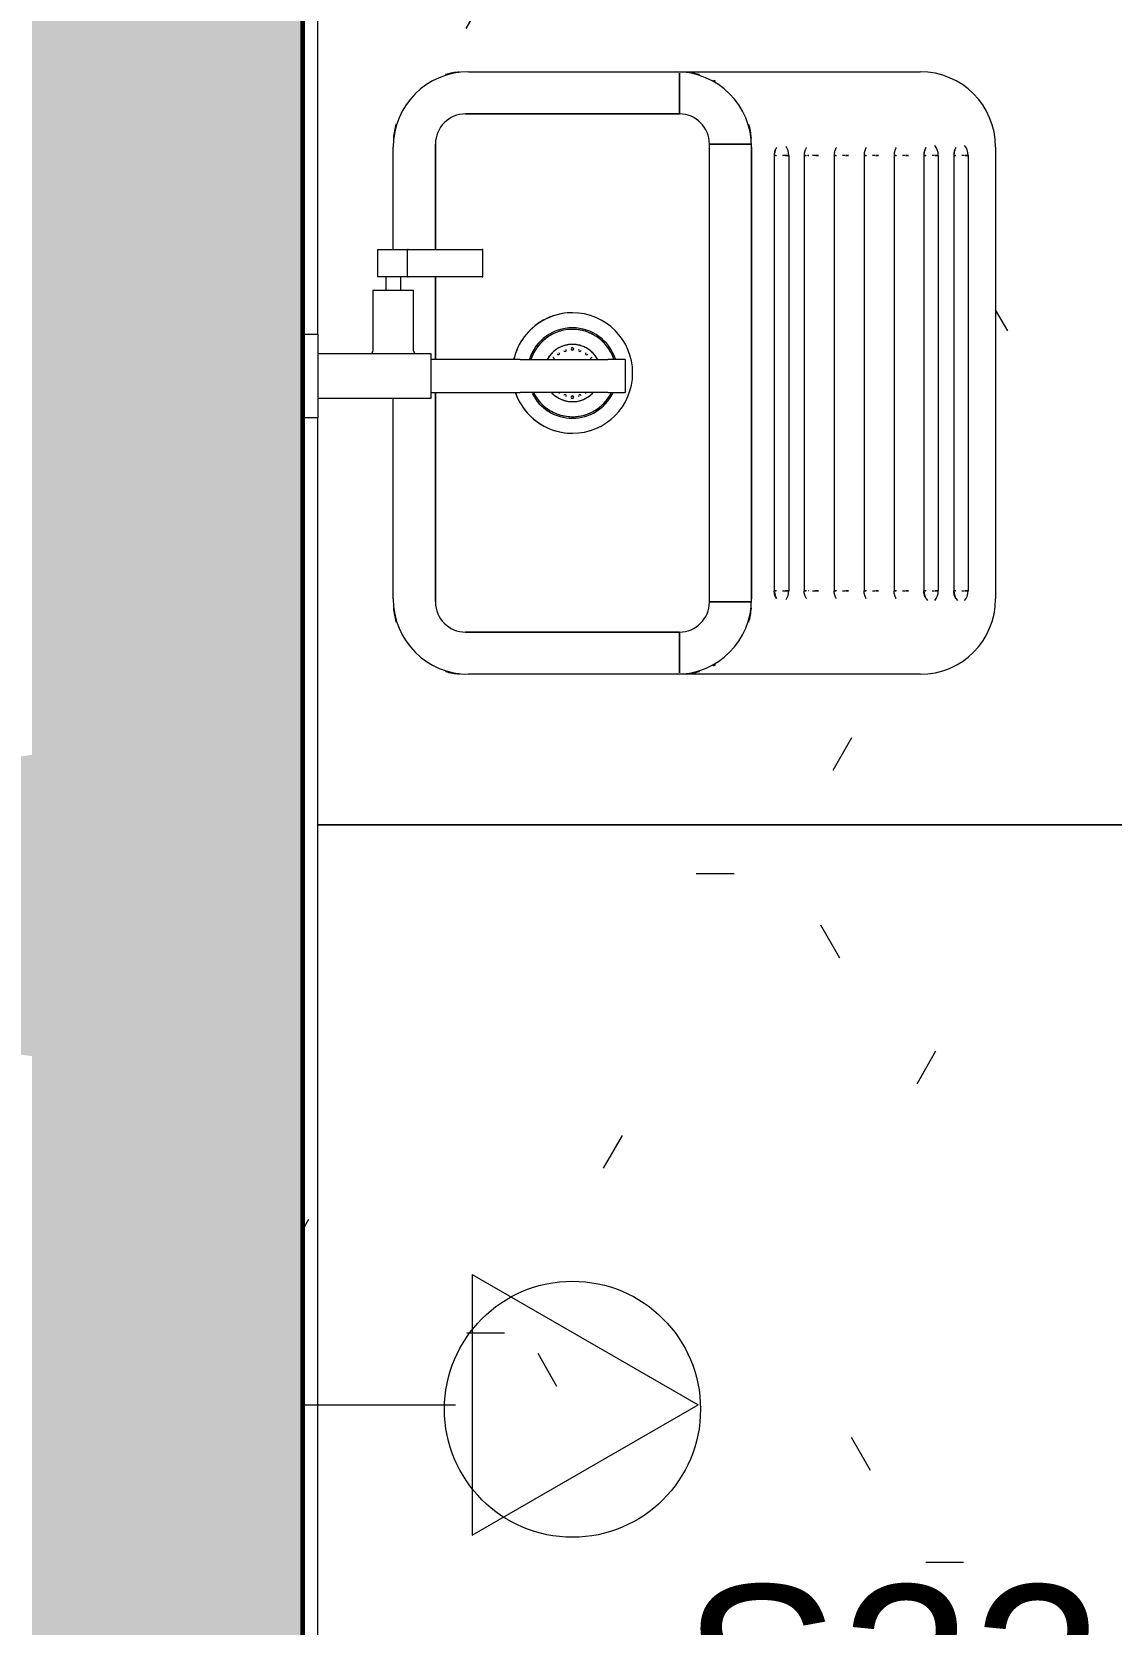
# Model space of a CAD drawing. Header units: millimetres. Extents: x -11245 to 8231, y -22520 to -3800.
# Drawn here: x -7245 to -6528, y -18790 to -17733 of the extents above; entities that cross this region are included whole.
import ezdxf

# ---------------------------------------------------------------- set-up
doc = ezdxf.new("R2010")
doc.units = ezdxf.units.MM
for name, color, linetype, lineweight in [('A-ANNO-NOTE', 131, 'Continuous', 9), ('A-DETL-GENF', 92, 'Continuous', 9), ('A-DETL-THIN', 151, 'Continuous', 9), ('A-WALL', 113, 'Continuous', 25), ('A-WALL-PATT', 111, 'Continuous', 25), ('G-ANNO-TEXT', 231, 'Continuous', 9), ('I-FURN', 30, 'Continuous', 9), ('P-SANR-FIXT', 6, 'Continuous', 9)]:
    doc.layers.add(name, color=color, linetype=linetype, lineweight=lineweight)
doc.styles.add('Arial_1', font='arial.ttf', dxfattribs={"height": 112.5})
pattern_1 = [(0, (7064.62, 16759.65), (609.6, 152.4), [25.146, -432.054, 25.146, -432.054, -2438.4]), (0, (7064.62, 16759.65), (609.6, 152.4), [-914.4, 25.146, -889.254, 25.146, -432.054, -1066.8]), (0, (7064.62, 16759.65), (609.6, 152.4), [-2286, 25.146, -279.654, 25.146, -736.854]), (120, (7293.22, 16835.85), (-436.7823, 451.7291), [25.146, -432.054, 25.146, -432.054, -2438.4]), (120, (7293.22, 16835.85), (-436.7823, 451.7291), [-914.4, 25.146, -889.254, 25.146, -432.054, -1066.8]), (120, (7293.22, 16835.85), (-436.7823, 451.7291), [-2286, 25.146, -279.654, 25.146, -736.854]), (240, (7369.42, 17140.65), (-172.8177, -604.1291), [25.146, -432.054, 25.146, -2870.454]), (240, (7369.42, 17140.65), (-172.8177, -604.1291), [-482.346, -432.054, 25.146, -889.254, -1524]), (240, (7369.42, 17140.65), (-172.8177, -604.1291), [-1828.8, 25.146, -432.054, 25.146, -1041.654]), (240, (7369.42, 17140.65), (-172.8177, -604.1291), [-2311.146, -279.654, 25.146, -736.854])]

# ---------------------------------------------------------------- blocks, each defined once
blk = doc.blocks.new('BANCADA LAVANDERIA - BANCADA LAVANDERIA-4419173-PONTOS ELÉTRICOS TÉRREO')
at = {"layer": 'I-FURN'}
h = blk.add_hatch(dxfattribs=at)
h.set_pattern_fill('FP_14', color=256, style=0, pattern_type=2)
h.set_pattern_definition(pattern_1)
h.paths.add_polyline_path([(0, -2380), (10, -2380), (10, -1229.5), (0, -1229.5), (0, -2248.8)])
h.paths.add_polyline_path([(10, -1174.5), (10, -726.9), (0, -726.9), (0, -1174.5), (5.1, -1174.5)])
h.paths.add_polyline_path([(10, -671.9), (10, -400), (0, -400), (0, -671.9), (7.2, -671.9)])
h = blk.add_hatch(dxfattribs=at)
h.set_pattern_fill('FP_15', color=256, style=0, pattern_type=2)
h.set_pattern_definition(pattern_1)
h.paths.add_polyline_path([(424, -1500), (550, -1500), (550, -400), (118.9, -400), (118.9, -428.5), (112.5, -428.5), (112.5, -431), (118.9, -431), (118.9, -437), (84.9, -437), (84.9, -431), (91.3, -431), (91.3, -428.5), (69.1, -427.7), (69.1, -400), (10, -400), (10, -684.4), (60, -683.8), (60, -682.9), (46.4, -682.9), (46.4, -642.4), (55.2, -642.4), (55.2, -633.4), (49.6, -633.4), (50.2, -615.4), (60, -615.4), (60, -550), (61.7, -537.1), (66.7, -525), (74.6, -514.6), (85, -506.7), (97.1, -501.7), (110, -500), (410, -500), (424, -502.1), (435, -506.7), (445.4, -514.6), (453.3, -525), (458.3, -537.1), (460, -550), (460, -850), (458.3, -862.9), (453.3, -875), (445.4, -885.4), (435, -893.3), (422.9, -898.3), (410, -900), (110, -900), (97.1, -898.3), (85, -893.3), (74.6, -885.4), (66.7, -875), (61.7, -862.9), (60, -850), (60, -714.4), (10, -714.4), (10, -1187), (60, -1186.4), (60, -1185.5), (46.4, -1185.5), (46.4, -1145), (55.2, -1145), (54.9, -1136), (49.6, -1136), (50.4, -1118), (60, -1118), (60, -1050), (61.7, -1037.1), (66.7, -1025), (74.6, -1014.6), (85, -1006.7), (97.1, -1001.7), (110, -1000), (410, -1000), (424, -1002.1), (435, -1006.7), (446.1, -1015.7), (453.3, -1025), (458.3, -1037.1), (460, -1050), (460, -1350), (458.3, -1362.9), (453.3, -1375), (445.4, -1385.4), (435, -1393.3), (422.9, -1398.3), (410, -1400), (110, -1400), (97.1, -1398.3), (85, -1393.3), (74.6, -1385.4), (66.7, -1375), (61.7, -1362.9), (60, -1350), (60, -1217), (10, -1217), (10, -1500), (247.5, -1500)])
h.paths.add_polyline_path([(1770, -900), (1920, -900), (1920, -650), (1907.5, -650), (1920, -642.8), (1920, -400), (1770, -400), (1770, -541.4)])
h = blk.add_hatch(dxfattribs=at)
h.set_pattern_fill('FP_14', color=256, style=0, pattern_type=2)
h.set_pattern_definition(pattern_1)
h.paths.add_polyline_path([(10, -2380), (60, -2380), (60, -2370), (550, -2370), (550, -1500), (10, -1500), (10, -2370)])
h.paths.add_polyline_path([(112.5, -2271.6), (112.5, -2097.5), (261.7, -2183.6), (262.5, -2097.9), (412.4, -2185.1), (262.5, -2271.6), (261.7, -2185.5), (152, -2248.8)])
at = {"layer": 'I-FURN', "color": 254}
for p, q in [((10, -1174.5), (10, -726.9)), ((110, -1000), (410, -1000)), ((250, -1001), (250, -1028)), ((250, -1028), (108, -1028)), ((108, -1028), (250, -1028)), ((60, -1118), (60, -1050)), ((88, -1048), (88, -1118)), ((88, -1118), (88, -1048)), ((270, -1352), (270, -1048)), ((297.7, -1048), (270, -1048)), ((270, -1048), (297.7, -1048)), ((270, -1352), (270, -1048)), ((298, -1350), (298, -1050)), ((298, -1050), (298, -1350)), ((314.1, -1055.5), (313, -1055.5)), ((313, -1055.5), (313, -1344.5)), ((313, -1055.5), (314.5, -1055.5)), ((320.2, -1055.5), (318.5, -1055.5)), ((322.6, -1055.5), (320.5, -1055.5)), ((320.5, -1055.5), (322.6, -1055.5)), ((322.6, -1055.5), (322.6, -1344.5)), ((334, -1055.5), (332.9, -1055.5)), ((332.9, -1055.5), (332.9, -1344.5)), ((332.9, -1055.5), (334.5, -1055.5)), ((335.7, -1055.5), (335.2, -1055.5)), ((335.7, -1055.5), (336, -1055.5)), ((340.1, -1055.5), (338.5, -1055.5)), ((342.5, -1055.5), (340.4, -1055.5)), ((340.4, -1055.5), (342.5, -1055.5)), ((353.9, -1055.5), (352.8, -1055.5)), ((352.8, -1055.5), (352.8, -1344.5)), ((352.8, -1055.5), (354.3, -1055.5)), ((360, -1055.5), (358.3, -1055.5)), ((362.4, -1055.5), (360.3, -1055.5)), ((360.3, -1055.5), (362.4, -1055.5)), ((373.8, -1055.5), (372.7, -1055.5)), ((372.7, -1055.5), (372.7, -1344.5)), ((372.7, -1055.5), (374.2, -1055.5)), ((379.9, -1055.5), (378.2, -1055.5)), ((382.3, -1055.5), (380.2, -1055.5)), ((380.2, -1055.5), (382.3, -1055.5)), ((393.7, -1055.5), (392.6, -1055.5)), ((392.6, -1055.5), (392.6, -1344.5)), ((392.6, -1055.5), (394.1, -1055.5)), ((399.8, -1055.5), (398.1, -1055.5)), ((402.2, -1055.5), (400.1, -1055.5)), ((400.1, -1055.5), (402.2, -1055.5)), ((413.4, -1055.5), (412.3, -1055.5)), ((412.3, -1055.5), (412.3, -1344.5)), ((412.3, -1055.5), (413.9, -1055.5)), ((419.5, -1055.5), (417.9, -1055.5)), ((421.9, -1055.5), (419.8, -1055.5)), ((419.8, -1055.5), (421.9, -1055.5)), ((421.9, -1055.5), (421.9, -1344.5)), ((433.3, -1055.5), (432.2, -1055.5)), ((432.2, -1055.5), (432.2, -1344.5)), ((432.2, -1055.5), (433.7, -1055.5)), ((439.4, -1055.5), (437.7, -1055.5)), ((441.8, -1055.5), (439.7, -1055.5)), ((439.7, -1055.5), (441.8, -1055.5)), ((441.8, -1055.5), (441.8, -1344.5)), ((460, -1050), (460, -1350)), ((88, -1136), (88, -1191)), ((88, -1191), (88, -1136)), ((88, -1213), (88, -1352)), ((88, -1352), (88, -1213)), ((60, -1350), (60, -1217)), ((10, -2380), (10, -1229.5)), ((270, -1352), (297.7, -1352)), ((297.7, -1352), (270, -1352)), ((313, -1344.5), (314.1, -1344.5)), ((314.5, -1344.5), (313, -1344.5)), ((318.5, -1344.5), (320.2, -1344.5)), ((320.5, -1344.5), (322.6, -1344.5)), ((322.6, -1344.5), (320.5, -1344.5)), ((332.9, -1344.5), (334, -1344.5)), ((334.5, -1344.5), (332.9, -1344.5)), ((336, -1344.5), (335.7, -1344.5)), ((338.5, -1344.5), (340.1, -1344.5)), ((340.4, -1344.5), (342.5, -1344.5)), ((342.5, -1344.5), (340.4, -1344.5)), ((352.8, -1344.5), (353.9, -1344.5)), ((354.3, -1344.5), (352.8, -1344.5)), ((358.3, -1344.5), (360, -1344.5)), ((360.3, -1344.5), (362.4, -1344.5)), ((362.4, -1344.5), (360.3, -1344.5)), ((372.7, -1344.5), (373.8, -1344.5)), ((374.2, -1344.5), (372.7, -1344.5)), ((378.2, -1344.5), (379.9, -1344.5)), ((380.2, -1344.5), (382.3, -1344.5)), ((382.3, -1344.5), (380.2, -1344.5)), ((392.6, -1344.5), (393.7, -1344.5)), ((394.1, -1344.5), (392.6, -1344.5)), ((398.1, -1344.5), (399.8, -1344.5)), ((400.1, -1344.5), (402.2, -1344.5)), ((402.2, -1344.5), (400.1, -1344.5)), ((412.3, -1344.5), (413.4, -1344.5)), ((413.9, -1344.5), (412.3, -1344.5)), ((417.9, -1344.5), (419.5, -1344.5)), ((419.8, -1344.5), (421.9, -1344.5)), ((421.9, -1344.5), (419.8, -1344.5)), ((432.2, -1344.5), (433.3, -1344.5)), ((433.7, -1344.5), (432.2, -1344.5)), ((437.7, -1344.5), (439.4, -1344.5)), ((439.7, -1344.5), (441.8, -1344.5)), ((441.8, -1344.5), (439.7, -1344.5)), ((108, -1372), (250, -1372)), ((250, -1372), (108, -1372)), ((250, -1372), (250, -1399)), ((410, -1400), (110, -1400)), ((550, -1500), (10, -1500)), ((10, -1500), (550, -1500))]:
    blk.add_line(p, q, dxfattribs=at)
at = {"layer": 'I-FURN', "color": 254, "flags": 128}
for points in [[(250, -1028), (250, -1020.8), (250, -1014), (250, -1008.2), (250, -1003.8), (250, -1001)], [(314.4, -1050.3), (314.3, -1050.6), (314.1, -1050.9), (314, -1051.2), (313.8, -1051.5), (313.7, -1051.8), (313.6, -1052.1), (313.5, -1052.3), (313.4, -1052.6), (313.3, -1052.9), (313.3, -1053.1), (313.2, -1053.4), (313.2, -1053.7), (313.1, -1053.9), (313.1, -1054.2), (313, -1054.5), (313, -1054.7), (313, -1055), (313, -1055.2), (313, -1055.5), (313, -1055.5)], [(334.4, -1050.3), (334.2, -1050.6), (334, -1050.9), (333.9, -1051.2), (333.8, -1051.5), (333.6, -1051.8), (333.5, -1052.1), (333.4, -1052.3), (333.3, -1052.6), (333.3, -1052.9), (333.2, -1053.1), (333.1, -1053.4), (333.1, -1053.7), (333, -1053.9), (333, -1054.2), (333, -1054.5), (332.9, -1054.7), (332.9, -1055), (332.9, -1055.2), (332.9, -1055.5), (332.9, -1055.5)], [(354.2, -1050.3), (354.1, -1050.6), (353.9, -1050.9), (353.8, -1051.2), (353.6, -1051.5), (353.5, -1051.8), (353.4, -1052.1), (353.3, -1052.3), (353.2, -1052.6), (353.1, -1052.9), (353.1, -1053.1), (353, -1053.4), (353, -1053.7), (352.9, -1053.9), (352.9, -1054.2), (352.8, -1054.5), (352.8, -1054.7), (352.8, -1055), (352.8, -1055.2), (352.8, -1055.5), (352.8, -1055.5)], [(374.1, -1050.3), (373.9, -1050.6), (373.8, -1050.9), (373.6, -1051.2), (373.5, -1051.5), (373.4, -1051.8), (373.3, -1052.1), (373.2, -1052.3), (373.1, -1052.6), (373, -1052.9), (372.9, -1053.1), (372.9, -1053.4), (372.8, -1053.7), (372.8, -1053.9), (372.8, -1054.2), (372.7, -1054.5), (372.7, -1054.7), (372.7, -1055), (372.7, -1055.2), (372.7, -1055.5), (372.7, -1055.5)], [(394, -1050.3), (393.8, -1050.6), (393.7, -1050.9), (393.5, -1051.2), (393.4, -1051.5), (393.3, -1051.8), (393.2, -1052.1), (393.1, -1052.3), (393, -1052.6), (392.9, -1052.9), (392.8, -1053.1), (392.8, -1053.4), (392.7, -1053.7), (392.7, -1053.9), (392.7, -1054.2), (392.6, -1054.5), (392.6, -1054.7), (392.6, -1055), (392.6, -1055.2), (392.6, -1055.5), (392.6, -1055.5)], [(413.8, -1050.3), (413.6, -1050.6), (413.4, -1050.9), (413.3, -1051.2), (413.1, -1051.5), (413, -1051.8), (412.9, -1052.1), (412.8, -1052.3), (412.7, -1052.6), (412.7, -1052.9), (412.6, -1053.1), (412.5, -1053.4), (412.5, -1053.7), (412.4, -1053.9), (412.4, -1054.2), (412.4, -1054.5), (412.3, -1054.7), (412.3, -1055), (412.3, -1055.2), (412.3, -1055.5), (412.3, -1055.5)], [(433.6, -1050.3), (433.5, -1050.6), (433.3, -1050.9), (433.2, -1051.2), (433, -1051.5), (432.9, -1051.8), (432.8, -1052.1), (432.7, -1052.3), (432.6, -1052.6), (432.5, -1052.9), (432.5, -1053.1), (432.4, -1053.4), (432.4, -1053.7), (432.3, -1053.9), (432.3, -1054.2), (432.2, -1054.5), (432.2, -1054.7), (432.2, -1055), (432.2, -1055.2), (432.2, -1055.5), (432.2, -1055.5)], [(179, -1171), (177.8, -1171), (176.7, -1171.1), (175.5, -1171.2), (174.4, -1171.4), (173.2, -1171.6), (172.1, -1171.8), (171, -1172.1), (169.9, -1172.5), (168.8, -1172.9), (167.7, -1173.3), (166.6, -1173.8), (165.6, -1174.3), (164.6, -1174.8), (163.6, -1175.4), (162.6, -1176.1), (161.7, -1176.7), (160.8, -1177.5), (159.9, -1178.2), (159, -1179), (158.2, -1179.8), (157.4, -1180.6), (156.6, -1181.5), (155.9, -1182.4)], [(201.7, -1182), (201, -1181.1), (200.2, -1180.2), (199.4, -1179.4), (198.6, -1178.6), (197.7, -1177.8), (196.8, -1177.1), (195.9, -1176.4), (194.9, -1175.8), (193.9, -1175.2), (192.9, -1174.6), (191.9, -1174), (190.9, -1173.5), (189.8, -1173.1), (188.7, -1172.7), (187.6, -1172.3), (186.5, -1172), (185.4, -1171.7), (184.2, -1171.5), (183.1, -1171.3), (181.9, -1171.1), (180.8, -1171.1), (179.6, -1171), (179, -1171)], [(155.2, -1183.4), (154.6, -1184.3), (154, -1185.3), (153.4, -1186.3), (152.9, -1187.4), (152.4, -1188.4), (152, -1189.5), (151.6, -1190.6)], [(179, -1181), (178.2, -1181), (177.5, -1181.1), (176.7, -1181.1), (176, -1181.2), (175.2, -1181.4), (174.5, -1181.5), (173.7, -1181.7), (173, -1182), (172.3, -1182.2), (171.6, -1182.5), (170.9, -1182.8), (170.2, -1183.1), (169.6, -1183.5), (168.9, -1183.9), (168.3, -1184.3), (167.7, -1184.8), (167.1, -1185.2), (166.5, -1185.7), (165.9, -1186.2), (165.4, -1186.8), (164.9, -1187.3), (164.4, -1187.9), (163.9, -1188.5), (163.4, -1189.1), (163, -1189.7), (162.6, -1190.4), (162.2, -1191)], [(195.6, -1190.7), (195.2, -1190.1), (194.8, -1189.4), (194.4, -1188.8), (193.9, -1188.2), (193.4, -1187.6), (192.9, -1187.1), (192.4, -1186.5), (191.8, -1186), (191.3, -1185.5), (190.7, -1185), (190.1, -1184.6), (189.4, -1184.1), (188.8, -1183.7), (188.1, -1183.3), (187.5, -1183), (186.8, -1182.7), (186.1, -1182.4), (185.4, -1182.1), (184.6, -1181.9), (183.9, -1181.6), (183.2, -1181.5), (182.4, -1181.3), (181.7, -1181.2), (180.9, -1181.1), (180.2, -1181), (179.4, -1181), (179, -1181)], [(206.6, -1191), (206.2, -1190.1), (205.8, -1189), (205.4, -1187.9), (204.9, -1186.9), (204.3, -1185.9), (203.7, -1184.9), (203.1, -1183.9), (202.4, -1182.9)], [(153.1, -1213.1), (153.7, -1214.1), (154.3, -1215.1), (154.9, -1216.1), (155.6, -1217.1)], [(165.1, -1212.9), (165.6, -1213.5), (166.2, -1214), (166.7, -1214.5), (167.3, -1215), (167.9, -1215.4), (168.6, -1215.9), (169.2, -1216.3), (169.9, -1216.7), (170.5, -1217), (171.2, -1217.3), (171.9, -1217.6), (172.6, -1217.9), (173.4, -1218.1), (174.1, -1218.4), (174.8, -1218.5), (175.6, -1218.7), (176.3, -1218.8), (177.1, -1218.9), (177.8, -1219), (178.6, -1219), (179, -1219)], [(179, -1219), (179.8, -1219), (180.5, -1218.9), (181.3, -1218.9), (182, -1218.8), (182.8, -1218.6), (183.5, -1218.5), (184.3, -1218.3), (185, -1218), (185.7, -1217.8), (186.4, -1217.5), (187.1, -1217.2), (187.8, -1216.9), (188.4, -1216.5), (189.1, -1216.1), (189.7, -1215.7), (190.3, -1215.2), (190.9, -1214.8), (191.5, -1214.3), (192.1, -1213.8), (192.6, -1213.2)], [(202.8, -1216.6), (203.4, -1215.7), (204, -1214.7), (204.6, -1213.7)], [(156.3, -1218), (157, -1218.9), (157.8, -1219.8), (158.6, -1220.6), (159.4, -1221.4), (160.3, -1222.2), (161.2, -1222.9), (162.1, -1223.6), (163.1, -1224.2), (164.1, -1224.8), (165.1, -1225.4), (166.1, -1226), (167.1, -1226.5), (168.2, -1226.9), (169.3, -1227.3), (170.4, -1227.7), (171.5, -1228), (172.6, -1228.3), (173.8, -1228.5), (174.9, -1228.7), (176.1, -1228.9), (177.2, -1228.9), (178.4, -1229), (179, -1229)], [(179, -1229), (180.2, -1229), (181.3, -1228.9), (182.5, -1228.8), (183.6, -1228.6), (184.8, -1228.4), (185.9, -1228.2), (187, -1227.9), (188.1, -1227.5), (189.2, -1227.1), (190.3, -1226.7), (191.4, -1226.2), (192.4, -1225.7), (193.4, -1225.2), (194.4, -1224.6), (195.4, -1223.9), (196.3, -1223.3), (197.2, -1222.5), (198.1, -1221.8), (199, -1221), (199.8, -1220.2), (200.6, -1219.4), (201.4, -1218.5), (202.1, -1217.6)], [(314.4, -1349.7), (314.3, -1349.4), (314.1, -1349.1), (314, -1348.8), (313.8, -1348.5), (313.7, -1348.2), (313.6, -1347.9), (313.5, -1347.7), (313.4, -1347.4), (313.3, -1347.1), (313.3, -1346.9), (313.2, -1346.6), (313.2, -1346.3), (313.1, -1346.1), (313.1, -1345.8), (313, -1345.5), (313, -1345.3), (313, -1345), (313, -1344.8), (313, -1344.5), (313, -1344.5)], [(334.4, -1349.7), (334.2, -1349.4), (334, -1349.1), (333.9, -1348.8), (333.8, -1348.5), (333.6, -1348.2), (333.5, -1347.9), (333.4, -1347.7), (333.3, -1347.4), (333.3, -1347.1), (333.2, -1346.9), (333.1, -1346.6), (333.1, -1346.3), (333, -1346.1), (333, -1345.8), (333, -1345.5), (332.9, -1345.3), (332.9, -1345), (332.9, -1344.8), (332.9, -1344.5), (332.9, -1344.5)], [(354.2, -1349.7), (354.1, -1349.4), (353.9, -1349.1), (353.8, -1348.8), (353.6, -1348.5), (353.5, -1348.2), (353.4, -1347.9), (353.3, -1347.7), (353.2, -1347.4), (353.1, -1347.1), (353.1, -1346.9), (353, -1346.6), (353, -1346.3), (352.9, -1346.1), (352.9, -1345.8), (352.8, -1345.5), (352.8, -1345.3), (352.8, -1345), (352.8, -1344.8), (352.8, -1344.5), (352.8, -1344.5)], [(374.1, -1349.7), (373.9, -1349.4), (373.8, -1349.1), (373.6, -1348.8), (373.5, -1348.5), (373.4, -1348.2), (373.3, -1347.9), (373.2, -1347.7), (373.1, -1347.4), (373, -1347.1), (372.9, -1346.9), (372.9, -1346.6), (372.8, -1346.3), (372.8, -1346.1), (372.8, -1345.8), (372.7, -1345.5), (372.7, -1345.3), (372.7, -1345), (372.7, -1344.8), (372.7, -1344.5), (372.7, -1344.5)], [(394, -1349.7), (393.8, -1349.4), (393.7, -1349.1), (393.5, -1348.8), (393.4, -1348.5), (393.3, -1348.2), (393.2, -1347.9), (393.1, -1347.7), (393, -1347.4), (392.9, -1347.1), (392.8, -1346.9), (392.8, -1346.6), (392.7, -1346.3), (392.7, -1346.1), (392.7, -1345.8), (392.6, -1345.5), (392.6, -1345.3), (392.6, -1345), (392.6, -1344.8), (392.6, -1344.5), (392.6, -1344.5)], [(413.8, -1349.7), (413.6, -1349.4), (413.4, -1349.1), (413.3, -1348.8), (413.1, -1348.5), (413, -1348.2), (412.9, -1347.9), (412.8, -1347.7), (412.7, -1347.4), (412.7, -1347.1), (412.6, -1346.9), (412.5, -1346.6), (412.5, -1346.3), (412.4, -1346.1), (412.4, -1345.8), (412.4, -1345.5), (412.3, -1345.3), (412.3, -1345), (412.3, -1344.8), (412.3, -1344.5), (412.3, -1344.5)], [(433.6, -1349.7), (433.5, -1349.4), (433.3, -1349.1), (433.2, -1348.8), (433, -1348.5), (432.9, -1348.2), (432.8, -1347.9), (432.7, -1347.7), (432.6, -1347.4), (432.5, -1347.1), (432.5, -1346.9), (432.4, -1346.6), (432.4, -1346.3), (432.3, -1346.1), (432.3, -1345.8), (432.2, -1345.5), (432.2, -1345.3), (432.2, -1345), (432.2, -1344.8), (432.2, -1344.5), (432.2, -1344.5)], [(250, -1399), (250, -1396.2), (250, -1391.8), (250, -1386), (250, -1379.2), (250, -1372)]]:
    blk.add_lwpolyline(points, dxfattribs=at)
at = {"layer": 'I-FURN', "color": 254}
for centre, radius, start, end in [((110, -1050), 50, 90, 180), ((108, -1048), 48, 94.7952, 106.0902), ((248, -1050), 50, 360, 90), ((250, -1048), 48, 73.9098, 85.2048), ((410, -1050), 50, 360, 90), ((250, -1048), 48, 60.0869, 61.5021), ((108, -1048), 48, 163.9098, 175.2048), ((108, -1048), 20, 90, 180), ((250, -1048), 20, 360, 90), ((250, -1048), 48, 4.7952, 16.0902), ((179, -1200), 40, 90, 166.914), ((179, -1200), 40, 90, 119.6811), ((179, -1200), 40, 270, 90), ((179, -1200), 40, 270, 90), ((179, -1200), 40, 120, 166.4523), ((179, -1200), 30, 90, 162), ((179, -1200), 29, 90, 161.8255), ((179, -1200), 30, 18, 90), ((179, -1200), 29, 18.1745, 90), ((179, -1200), 19, 90, 149.7485), ((179, -1184), 0.84, 90, 270), ((179, -1200), 19, 30.2515, 90), ((179, -1184), 0.84, 270, 90), ((166.1, -1190.6), 0.84, 90, 105), ((166.1, -1190.6), 0.84, 345, 90), ((169.6, -1187.1), 0.84, 180, 270), ((169.6, -1187.1), 0.84, 270, 45), ((174.1, -1184.8), 0.84, 195, 270), ((174.1, -1184.8), 0.84, 270, 30), ((183.9, -1184.8), 0.84, 150, 270), ((183.9, -1184.8), 0.84, 270, 345), ((188.4, -1187.1), 0.84, 135, 270), ((188.4, -1187.1), 0.84, 270, 345), ((191.9, -1190.6), 0.84, 90, 195), ((191.9, -1190.6), 0.84, 75, 90), ((179, -1200), 40, 199.0667, 270), ((179, -1200), 40, 199.4523, 240), ((179, -1200), 30, 206.8745, 270), ((179, -1200), 29, 207.9478, 270), ((179, -1200), 19, 225, 270), ((169.6, -1212.9), 0.84, 315, 0), ((174.1, -1215.2), 0.84, 90, 165), ((174.1, -1215.2), 0.84, 330, 90), ((179, -1216), 0.84, 90, 270), ((179, -1200), 19, 270, 315), ((179, -1200), 29, 270, 332.0522), ((179, -1200), 30, 270, 333.1255), ((179, -1216), 0.84, 270, 90), ((183.9, -1215.2), 0.84, 90, 210), ((183.9, -1215.2), 0.84, 15, 90), ((188.4, -1212.9), 0.84, 180, 225), ((179, -1200), 40, 240.3189, 270), ((110, -1350), 50, 180, 270), ((108, -1352), 20, 180, 270), ((248, -1350), 50, 270, 360), ((250, -1352), 20, 270, 0), ((410, -1350), 50, 270, 360), ((108, -1352), 48, 184.7952, 196.0902), ((250, -1352), 48, 343.9098, 355.2048), ((250, -1352), 48, 298.1024, 299.9131), ((108, -1352), 48, 253.9098, 265.2048), ((250, -1352), 48, 274.7952, 286.0902)]:
    blk.add_arc(centre, radius, start, end, dxfattribs=at)
for centre, start_param, end_param in [((317.9, -1055.5), 0.806065, 1.409974), ((317.9, -1055.5), 4.712389, 5.599135), ((417.2, -1055.5), 0.806065, 1.409974), ((417.2, -1055.5), 4.712389, 5.759587), ((437.1, -1055.5), 0.806065, 1.409974), ((437.1, -1055.5), 4.712389, 5.759587), ((317.9, -1344.5), 1.706509, 2.335527), ((317.9, -1344.5), 3.825643, 4.712389), ((417.2, -1344.5), 1.706509, 2.617994), ((417.2, -1344.5), 3.665191, 4.712389), ((437.1, -1344.5), 1.706509, 2.617994), ((437.1, -1344.5), 3.665191, 4.712389)]:
    blk.add_ellipse(centre, major_axis=(0, 7.5), ratio=0.633238, start_param=start_param, end_param=end_param, dxfattribs=at)
blk = doc.blocks.new('Torneira de Parede Elite - Único-4610672-PONTOS ELÉTRICOS TÉRREO')
at = {"layer": 'P-SANR-FIXT'}
for p, q in [((-7015.1, -17877.6), (-7015.1, -17895.7)), ((-7015, -17877.6), (-7015.1, -17877.6)), ((-7015.1, -17877.6), (-7012.6, -17877.6)), ((-7012.6, -17877.6), (-6997.6, -17877.6)), ((-6997.6, -17877.6), (-6995.1, -17877.6)), ((-6995.1, -17877.6), (-6995.2, -17877.6)), ((-6995.1, -17895.7), (-6995.1, -17877.6)), ((-6994.8, -17877.6), (-6995.1, -17877.6)), ((-6995.1, -17877.6), (-6994.1, -17877.6)), ((-6994.1, -17877.6), (-6945.6, -17877.6)), ((-6945.6, -17877.6), (-6945.1, -17877.6)), ((-6945.1, -17877.6), (-6945.6, -17877.6)), ((-6945.1, -17895.7), (-6945.1, -17877.6)), ((-7012.6, -17895.7), (-7015.1, -17895.7)), ((-7015.1, -17895.7), (-7015, -17895.7)), ((-6997.6, -17895.7), (-7012.6, -17895.7)), ((-7009.6, -17895.7), (-7009.6, -17904.6)), ((-6999.6, -17904.6), (-6999.6, -17895.7)), ((-6995.1, -17895.7), (-6997.6, -17895.7)), ((-6995.2, -17895.7), (-6995.1, -17895.7)), ((-6994.1, -17895.7), (-6995.1, -17895.7)), ((-6995.1, -17895.7), (-6994.8, -17895.7)), ((-6945.6, -17895.7), (-6994.1, -17895.7)), ((-6945.6, -17895.7), (-6945.1, -17895.7)), ((-6945.1, -17895.7), (-6945.6, -17895.7)), ((-7018.2, -17904.6), (-7018.2, -17945.2)), ((-7018.2, -17904.6), (-7004.6, -17904.6)), ((-7004.6, -17904.6), (-6991.1, -17904.6)), ((-6991.1, -17945.2), (-6991.1, -17904.6)), ((-7054.6, -17934.1), (-7064.6, -17934.1)), ((-7054.6, -17934.1), (-7054.6, -17989.1)), ((-7054.6, -17946.6), (-6979.6, -17946.6)), ((-6979.6, -17946.6), (-6979.6, -17976.6)), ((-6920.3, -17950.6), (-6979.6, -17950.6)), ((-6920.3, -17950.6), (-6862.1, -17950.6)), ((-6850.6, -17950.6), (-6862.1, -17950.6)), ((-6850.6, -17950.6), (-6850.6, -17972.6)), ((-6979.6, -17976.6), (-7054.6, -17976.6)), ((-6979.6, -17972.6), (-6920.3, -17972.6)), ((-6862.1, -17972.6), (-6920.3, -17972.6)), ((-6862.1, -17972.6), (-6850.6, -17972.6)), ((-7064.6, -17989.1), (-7054.6, -17989.1))]:
    blk.add_line(p, q, dxfattribs=at)
at = {"layer": 'P-SANR-FIXT', "flags": 128}
for points in [[(-7019.6, -17946.6), (-7019.6, -17946.6), (-7019.5, -17946.6), (-7019.4, -17946.6), (-7019.4, -17946.6), (-7019.3, -17946.6), (-7019.3, -17946.6), (-7019.2, -17946.6), (-7019.2, -17946.5), (-7019.1, -17946.5), (-7019.1, -17946.5), (-7019, -17946.5), (-7019, -17946.5), (-7018.9, -17946.4), (-7018.9, -17946.4), (-7018.8, -17946.4), (-7018.8, -17946.3), (-7018.7, -17946.3), (-7018.7, -17946.3), (-7018.6, -17946.2), (-7018.6, -17946.2), (-7018.5, -17946.1), (-7018.5, -17946.1), (-7018.5, -17946), (-7018.4, -17946), (-7018.4, -17946), (-7018.4, -17945.9), (-7018.3, -17945.9), (-7018.3, -17945.8), (-7018.3, -17945.8), (-7018.3, -17945.7), (-7018.3, -17945.6), (-7018.2, -17945.6), (-7018.2, -17945.5), (-7018.2, -17945.5), (-7018.2, -17945.4), (-7018.2, -17945.4), (-7018.2, -17945.3), (-7018.2, -17945.2), (-7018.2, -17945.2), (-7018.2, -17945.2)], [(-6991.1, -17945.2), (-6991.1, -17945.2), (-6991.1, -17945.3), (-6991.1, -17945.3), (-6991, -17945.4), (-6991, -17945.5), (-6991, -17945.5), (-6991, -17945.6), (-6991, -17945.6), (-6991, -17945.7), (-6991, -17945.7), (-6990.9, -17945.8), (-6990.9, -17945.8), (-6990.9, -17945.9), (-6990.8, -17945.9), (-6990.8, -17946), (-6990.8, -17946), (-6990.7, -17946.1), (-6990.7, -17946.1), (-6990.7, -17946.2), (-6990.6, -17946.2), (-6990.6, -17946.3), (-6990.5, -17946.3), (-6990.5, -17946.3), (-6990.4, -17946.4), (-6990.4, -17946.4), (-6990.4, -17946.4), (-6990.3, -17946.4), (-6990.2, -17946.5), (-6990.2, -17946.5), (-6990.1, -17946.5), (-6990.1, -17946.5), (-6990, -17946.6), (-6990, -17946.6), (-6989.9, -17946.6), (-6989.9, -17946.6), (-6989.8, -17946.6), (-6989.8, -17946.6), (-6989.7, -17946.6), (-6989.6, -17946.6), (-6989.6, -17946.6)]]:
    blk.add_lwpolyline(points, dxfattribs=at)

msp = doc.modelspace()

# ---------------------------------------------------------------- hatches: boundary and pattern name
at = {"layer": 'A-DETL-GENF'}
h = msp.add_hatch(color=132, dxfattribs=at)
h.paths.add_polyline_path([(-3584.62, -19419.651), (-3558.738, -19416.243), (-3534.62, -19406.253), (-3513.909, -19390.361), (-3498.018, -19369.651), (-3488.027, -19345.533), (-3484.62, -19319.651), (-3684.62, -19319.651), (-3681.213, -19345.533), (-3671.223, -19369.651), (-3655.331, -19390.361), (-3634.62, -19406.253), (-3610.502, -19416.243)])
h.paths.add_polyline_path([(-7244.62, -18413.151), (-7244.62, -18213.151), (-7270.502, -18216.558), (-7294.62, -18226.548), (-7315.331, -18242.44), (-7331.223, -18263.151), (-7341.213, -18287.269), (-7344.62, -18313.151), (-7341.213, -18339.033), (-7331.223, -18363.151), (-7315.331, -18383.861), (-7294.62, -18399.753), (-7270.502, -18409.743)])
h.paths.add_polyline_path([(-7244.62, -13464.151), (-7244.62, -13264.151), (-7270.502, -13267.558), (-7294.62, -13277.548), (-7315.331, -13293.44), (-7331.223, -13314.151), (-7341.213, -13338.269), (-7344.62, -13364.151), (-7341.213, -13390.033), (-7331.223, -13414.151), (-7315.331, -13434.861), (-7294.62, -13450.753), (-7270.502, -13460.743)])
h.paths.add_polyline_path([(-7244.62, -8355.151), (-7244.62, -8155.151), (-7270.502, -8158.558), (-7294.62, -8168.548), (-7315.331, -8184.44), (-7331.223, -8205.151), (-7341.213, -8229.269), (-7344.62, -8255.151), (-7341.213, -8281.033), (-7331.223, -8305.151), (-7315.331, -8325.861), (-7294.62, -8341.753), (-7270.502, -8351.743)])
h.paths.add_polyline_path([(7165.38, -8189.651), (7161.973, -8163.769), (7151.982, -8139.651), (7136.091, -8118.94), (7115.38, -8103.048), (7091.262, -8093.058), (7065.38, -8089.651), (7039.498, -8093.058), (7015.38, -8103.048), (6994.669, -8118.94), (6978.777, -8139.651), (6968.787, -8163.769), (6965.38, -8189.651)])
h.paths.add_polyline_path([(3785.38, -8189.651), (3985.38, -8189.651), (3981.973, -8163.769), (3971.982, -8139.651), (3956.091, -8118.94), (3935.38, -8103.048), (3911.262, -8093.058), (3885.38, -8089.651), (3859.498, -8093.058), (3835.38, -8103.048), (3814.669, -8118.94), (3798.777, -8139.651), (3788.787, -8163.769)])
h.paths.add_polyline_path([(805.38, -8189.651), (801.973, -8163.769), (791.982, -8139.651), (776.091, -8118.94), (755.38, -8103.048), (731.262, -8093.058), (705.38, -8089.651), (679.498, -8093.058), (655.38, -8103.048), (634.669, -8118.94), (618.777, -8139.651), (608.787, -8163.769), (605.38, -8189.651)])
h.paths.add_polyline_path([(-2584.62, -5299.651), (-2588.027, -5273.769), (-2598.018, -5249.651), (-2613.909, -5228.94), (-2634.62, -5213.048), (-2658.738, -5203.058), (-2684.62, -5199.651), (-2710.502, -5203.058), (-2734.62, -5213.048), (-2755.331, -5228.94), (-2771.223, -5249.651), (-2781.213, -5273.769), (-2784.62, -5299.651)])
h.paths.add_polyline_path([(-6844.62, -5299.651), (-6848.027, -5273.769), (-6858.018, -5249.651), (-6873.909, -5228.94), (-6894.62, -5213.048), (-6918.738, -5203.058), (-6944.62, -5199.651), (-6970.502, -5203.058), (-6994.62, -5213.048), (-7015.331, -5228.94), (-7031.223, -5249.651), (-7041.213, -5273.769), (-7044.62, -5299.651)])
at = {"layer": 'A-WALL-PATT'}
h = msp.add_hatch(color=256, dxfattribs=at)
h.paths.add_polyline_path([(-7170.209, -19319.651), (-7064.62, -19319.651), (-7064.62, -16279.651), (-7244.62, -16279.651), (-7244.62, -19319.651)])
h.paths.add_polyline_path([(-7170.209, -14079.651), (-7064.62, -14079.651), (-7064.62, -12989.651), (-7244.62, -12989.651), (-7244.62, -14079.651)])
h.paths.add_polyline_path([(-7169.62, -8789.651), (-7064.62, -8789.651), (-7064.62, -8039.651), (-7244.62, -8039.651), (-7244.62, -8789.651)])
h.paths.add_polyline_path([(-7244.62, -5639.651), (-7064.62, -5639.651), (-7064.62, -5479.651), (-7244.62, -5479.651), (-7244.62, -5538.762)])

# ---------------------------------------------------------------- linework, layer by layer
at = {"layer": 'A-ANNO-NOTE'}
for p, q in [((-6952.12, -18558.048), (-6952.12, -18731.253)), ((-6952.12, -18558.048), (-6802.12, -18644.651)), ((-7064.62, -18644.651), (-6963.37, -18644.651)), ((-6952.12, -18731.253), (-6802.12, -18644.651))]:
    msp.add_line(p, q, dxfattribs=at)
at = {"layer": 'A-DETL-THIN'}
msp.add_circle((-6885.585, -18647.56), 85, dxfattribs=at)
at = {"layer": 'A-WALL', "lineweight": 60}
msp.add_line((-7064.62, -19139.651), (-7064.62, -17159.651), dxfattribs=at)

# ---------------------------------------------------------------- block references
at = {"layer": 'I-FURN', "color": 254}
msp.add_blockref('BANCADA LAVANDERIA - BANCADA LAVANDERIA-4419173-PONTOS ELÉTRICOS TÉRREO', (-7064.62, -16759.651), dxfattribs=at)
at = {"layer": 'P-SANR-FIXT', "color": 7}
msp.add_blockref('Torneira de Parede Elite - Único-4610672-PONTOS ELÉTRICOS TÉRREO', (0, 0), dxfattribs=at)

# ---------------------------------------------------------------- texts
at = {"layer": 'G-ANNO-TEXT', "color": 33, "insert": (-6812.793, -18764.362), "char_height": 112.5, "width": 342.72141, "attachment_point": 1, "style": 'Arial_1'}
msp.add_mtext('S22', dxfattribs=at)

doc.saveas('drawing.dxf')
